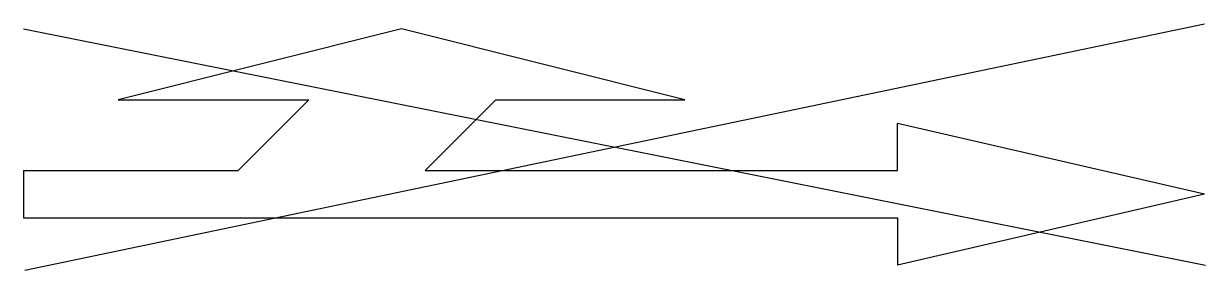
# Model space of a CAD drawing. Header units: metres. Extents: x 0 to 2.5, y -0.16 to 0.36.
import ezdxf

# ---------------------------------------------------------------- set-up
doc = ezdxf.new("R2010")
doc.units = ezdxf.units.M
doc.header["$LTSCALE"] = 0.2

msp = doc.modelspace()

# ---------------------------------------------------------------- linework, layer by layer
for p, q in [((0.0022, -0.1606), (2.4996, 0.3606)), ((0, 0.35), (2.5017, -0.15)), ((0.8, 0.35), (0.2, 0.2)), ((1.4, 0.2), (0.8, 0.35)), ((0.2, 0.2), (0.604, 0.2)), ((0.604, 0.2), (0.454, 0.05)), ((1, 0.2), (0.85, 0.05)), ((1, 0.2), (1.4, 0.2)), ((2.5, 0), (1.85, 0.15)), ((1.85, 0.05), (1.85, 0.15)), ((0, 0.05), (0, -0.05)), ((0, 0.05), (0.454, 0.05)), ((0.85, 0.05), (1.85, 0.05)), ((2.5, 0), (1.85, -0.15)), ((0, -0.05), (1.85, -0.05)), ((1.85, -0.05), (1.85, -0.15))]:
    msp.add_line(p, q)

doc.saveas('drawing.dxf')
